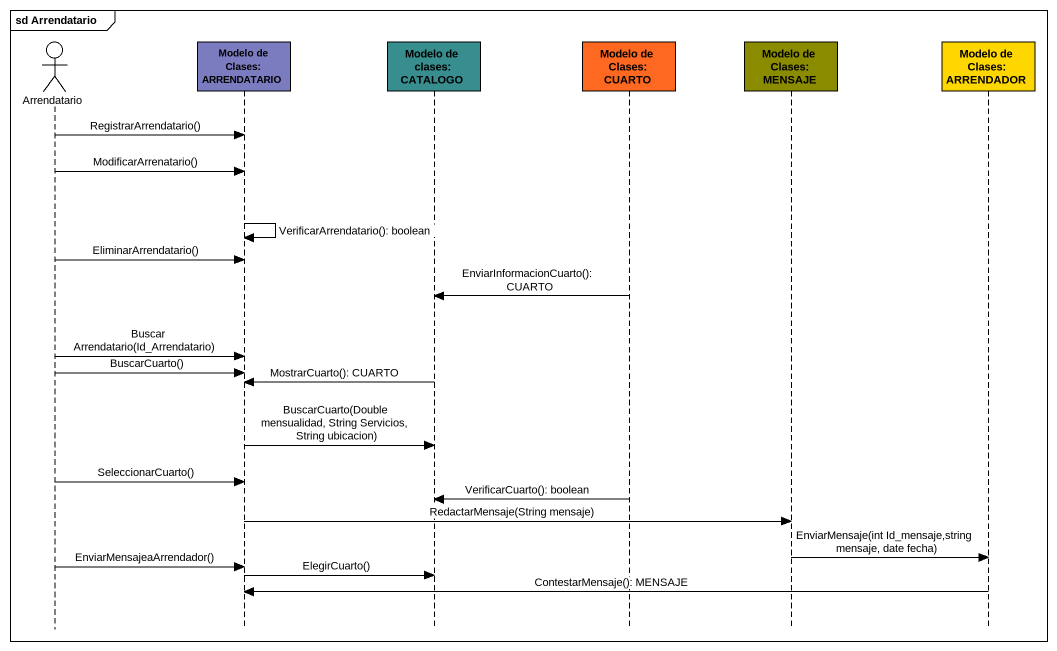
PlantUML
@startuml
mainframe sd Arrendatario
hide footbox
actor Arrendatario
participant "Modelo de Clases: ARRENDATARIO" as Modelo_de_Clases #7B7BC0
participant "Modelo de clases: CATALOGO" as Modelo_de_clases_CATALOGO #388E8E
participant "Modelo de Clases: CUARTO" as Modelo_de_Clases_CUARTO #FF6820
participant "Modelo de Clases: MENSAJE" as Modelo_de_Clases_MENSAJE #8B8B00
participant "Modelo de Clases: ARRENDADOR" as Modelo_de_Clases_ARRENDADOR #FFD700

Arrendatario -> Modelo_de_Clases : RegistrarArrendatario()
Arrendatario -> Modelo_de_Clases : ModificarArrenatario()
Modelo_de_Clases -> Modelo_de_Clases : VerificarArrendatario(): boolean
Arrendatario -> Modelo_de_Clases : EliminarArrendatario()
Modelo_de_Clases_CUARTO -> Modelo_de_clases_CATALOGO : EnviarInformacionCuarto(): CUARTO
Arrendatario -> Modelo_de_Clases : Buscar Arrendatario(Id_Arrendatario)
Arrendatario -> Modelo_de_Clases : BuscarCuarto()
Modelo_de_clases_CATALOGO -> Modelo_de_Clases : MostrarCuarto(): CUARTO
Modelo_de_Clases -> Modelo_de_clases_CATALOGO : BuscarCuarto(Double mensualidad, String Servicios, String ubicacion)
Arrendatario -> Modelo_de_Clases : SeleccionarCuarto()
Modelo_de_Clases_CUARTO -> Modelo_de_clases_CATALOGO : VerificarCuarto(): boolean
Modelo_de_Clases -> Modelo_de_Clases_MENSAJE : RedactarMensaje(String mensaje)
Modelo_de_Clases_MENSAJE -> Modelo_de_Clases_ARRENDADOR : EnviarMensaje(int Id_mensaje,string mensaje, date fecha)
Arrendatario -> Modelo_de_Clases : EnviarMensajeaArrendador()
Modelo_de_Clases -> Modelo_de_clases_CATALOGO : ElegirCuarto()
Modelo_de_Clases_ARRENDADOR -> Modelo_de_Clases : ContestarMensaje(): MENSAJE
@enduml
